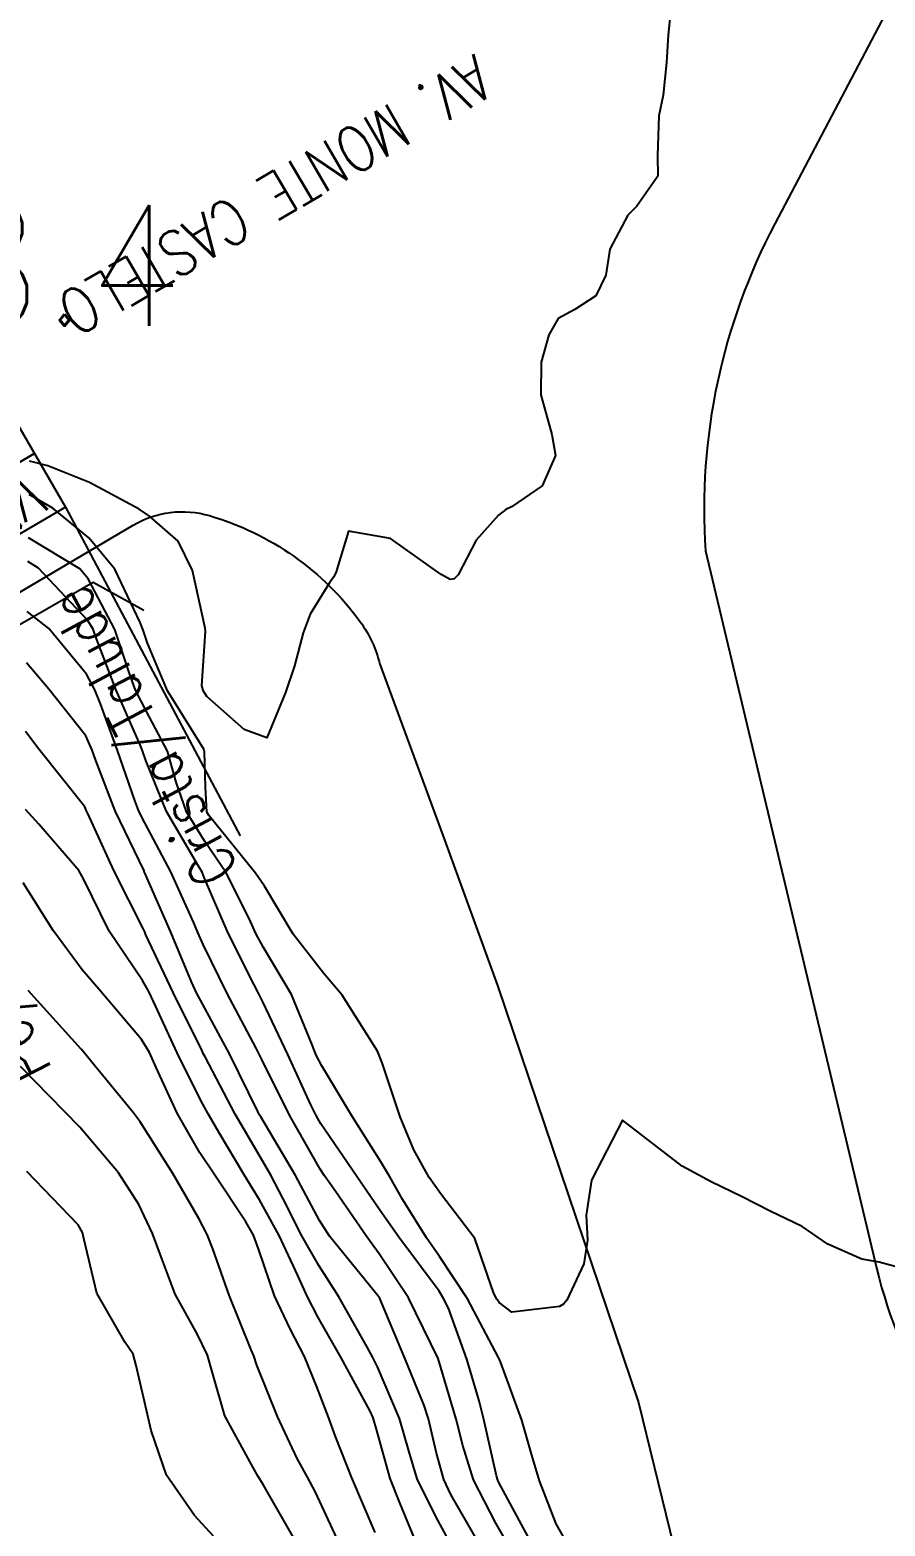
# Model space of a CAD drawing. Header units: metres. Extents: x 286371 to 293043, y 7462578 to 7466404.
# Drawn here: x 290044.46 to 290072.82, y 7464250.22 to 7464299.82 of the extents above; entities that cross this region are included whole.
import ezdxf
from ezdxf.enums import TextEntityAlignment as Align

# ---------------------------------------------------------------- set-up
doc = ezdxf.new("R2010")
doc.units = ezdxf.units.M
doc.header["$MEASUREMENT"] = 0
doc.linetypes.add('CONTINUO', pattern=[0])
doc.linetypes.add('TRACEJADO', pattern=[8.7, 8, -0.7])
for name, color, linetype in [('Curvas de Nivel 1m', 11, 'Continuous'), ('Curvas de Nivel 5m', 15, 'Continuous'), ('Pontes_Viadutos_Tubos', 190, 'Continuous'), ('Pontos Cotados', 45, 'Continuous'), ('TALUDE', 45, 'Continuous'), ('TEXTO', 45, 'Continuous'), ('VIADUTO', 190, 'Continuous'), ('Vias primárias', 230, 'Continuous'), ('VIGA', 190, 'Continuous')]:
    doc.layers.add(name, color=color, linetype=linetype)
doc.styles.add('ROMANS', font='romans', dxfattribs={"height": 0.2})
doc.styles.add('Style-STANDARD', font='STANDARD.shx')

# ---------------------------------------------------------------- blocks, each defined once
blk = doc.blocks.new('ELVTXT_156')
at = {"layer": 'Pontos Cotados', "linetype": 'Continuous', "style": 'Style-STANDARD'}
for s, height, p in [('718.4', 4, (0, 4)), ('x', 3, (0, 0))]:
    blk.add_text(s, height=height, dxfattribs=at).set_placement(p, align=Align.MIDDLE_CENTER)

msp = doc.modelspace()

# ---------------------------------------------------------------- linework, layer by layer
at = {"layer": 'Curvas de Nivel 1m', "flags": 128}
for points, elevation in [([(290065.726, 7464300.611), (290065.625, 7464299.66), (290065.571, 7464298.74), (290065.455, 7464297.662), (290065.318, 7464296.97), (290065.27, 7464295.664), (290065.285, 7464294.973), (290064.579, 7464293.981), (290064.427, 7464293.826), (290064.291, 7464293.679), (290063.688, 7464292.557), (290063.553, 7464291.689), (290063.22, 7464291.008), (290062.527, 7464290.551), (290061.98, 7464290.254), (290061.671, 7464289.717), (290061.41, 7464288.812), (290061.402, 7464287.721), (290061.769, 7464286.41), (290061.883, 7464285.713), (290061.45, 7464284.709), (290060.428, 7464284.018), (290060.244, 7464283.92), (290059.993, 7464283.741), (290059.259, 7464282.904), (290058.662, 7464281.76), (290058.529, 7464281.625), (290058.392, 7464281.606), (290058.095, 7464281.769), (290056.412, 7464282.965), (290055.029, 7464283.201), (290054.609, 7464281.821), (290054.531, 7464281.683), (290054.389, 7464281.494), (290053.754, 7464280.453), (290053.519, 7464279.837), (290053.238, 7464278.737), (290052.93, 7464277.853), (290052.311, 7464276.351), (290051.561, 7464276.63), (290050.332, 7464277.728), (290050.211, 7464277.896), (290050.156, 7464278.077), (290050.277, 7464279.896), (290050.273, 7464279.989), (290049.852, 7464281.903), (290049.376, 7464282.873), (290048.421, 7464283.704), (290048.084, 7464283.93), (290046.437, 7464284.819), (290045.051, 7464285.369), (290044.447, 7464285.521)], 718), ([(290074.04, 7464258.583), (290072.616, 7464258.975), (290072.047, 7464259.069), (290070.915, 7464259.572), (290070.063, 7464260.15), (290069.005, 7464260.666), (290068.077, 7464261.142), (290067.051, 7464261.63), (290066.092, 7464262.156), (290064.114, 7464263.674), (290063.084, 7464261.694), (290062.899, 7464260.53), (290062.947, 7464259.701), (290062.831, 7464258.914), (290062.268, 7464257.711), (290062.157, 7464257.578), (290062.021, 7464257.5), (290060.444, 7464257.312), (290060.022, 7464257.639), (290059.94, 7464257.746), (290059.844, 7464257.93), (290059.215, 7464259.757), (290058.076, 7464261.253), (290057.7, 7464261.78), (290057.194, 7464262.692), (290056.734, 7464263.795), (290056.141, 7464265.578), (290056.056, 7464265.806), (290055.983, 7464265.972), (290054.81, 7464267.825), (290054.195, 7464268.556), (290053.194, 7464269.85), (290052.238, 7464271.432), (290051.942, 7464271.869), (290050.401, 7464273.764), (290050.322, 7464273.894), (290050.287, 7464274.728), (290050.251, 7464275.895), (290050.224, 7464275.977), (290049.027, 7464277.914), (290048.358, 7464279.494), (290048.213, 7464279.927), (290048.12, 7464280.176), (290047.271, 7464281.941), (290046.41, 7464282.989), (290045.217, 7464283.973), (290044.431, 7464284.416)], 717), ([(290062.245, 7464249.709), (290061.913, 7464250.302), (290061.358, 7464251.723), (290061.106, 7464252.568), (290060.772, 7464253.732), (290060.066, 7464255.67), (290060.029, 7464255.744), (290059.995, 7464255.813), (290058.967, 7464257.76), (290058.045, 7464259.163), (290057.609, 7464259.781), (290056.824, 7464261.042), (290056.398, 7464261.8), (290056.092, 7464262.303), (290055.131, 7464263.819), (290054.139, 7464265.477), (290053.952, 7464265.837), (290053.818, 7464266.172), (290053.131, 7464267.85), (290052.207, 7464269.4), (290051.947, 7464269.868), (290051.725, 7464270.369), (290050.969, 7464271.884), (290050.259, 7464272.92), (290049.648, 7464273.904), (290049.314, 7464274.884), (290049.027, 7464275.914), (290048.324, 7464277.229), (290047.963, 7464277.93), (290047.757, 7464278.519), (290047.273, 7464279.941), (290046.389, 7464281.623), (290046.111, 7464281.959), (290044.409, 7464282.987)], 716), ([(290060.238, 7464249.739), (290059.913, 7464250.322), (290059.172, 7464251.756), (290058.813, 7464252.899), (290058.598, 7464253.765), (290057.994, 7464255.774), (290057.008, 7464257.79), (290056.046, 7464259.248), (290055.63, 7464259.811), (290054.599, 7464261.303), (290054.233, 7464261.832), (290054.087, 7464262.059), (290053.063, 7464263.85), (290052.151, 7464265.693), (290052.066, 7464265.866), (290051.958, 7464266.066), (290051.002, 7464267.882), (290050.208, 7464269.499), (290050.032, 7464269.897), (290049.897, 7464270.222), (290049.135, 7464271.911), (290048.268, 7464273.534), (290048.069, 7464273.928), (290047.936, 7464274.272), (290047.361, 7464275.939), (290046.796, 7464277.478), (290046.608, 7464277.95), (290046.342, 7464278.464), (290045.085, 7464279.974), (290044.372, 7464280.542)], 714), ([(290059.29, 7464249.754), (290058.422, 7464251.272), (290058.187, 7464251.771), (290057.947, 7464252.638), (290057.68, 7464253.779), (290057.529, 7464254.223), (290056.893, 7464255.791), (290056.061, 7464257.766), (290056.044, 7464257.804), (290056.024, 7464257.831), (290054.396, 7464259.829), (290054.062, 7464260.356), (290053.266, 7464261.847), (290052.113, 7464263.786), (290052.067, 7464263.865), (290052.014, 7464263.968), (290051.081, 7464265.881), (290050.179, 7464267.535), (290049.989, 7464267.897), (290049.823, 7464268.267), (290049.132, 7464269.911), (290048.261, 7464271.906), (290048.254, 7464271.924), (290048.244, 7464271.941), (290047.282, 7464273.939), (290046.65, 7464275.598), (290046.529, 7464275.951), (290046.311, 7464276.417), (290045.085, 7464277.973), (290044.347, 7464278.839)], 713), ([(290058.339, 7464249.768), (290057.916, 7464250.538), (290057.304, 7464251.784), (290057.021, 7464252.715), (290056.715, 7464253.793), (290055.99, 7464255.503), (290055.836, 7464255.807), (290055.634, 7464256.176), (290054.702, 7464257.824), (290054.04, 7464258.866), (290053.479, 7464259.843), (290052.853, 7464261.072), (290052.446, 7464261.859), (290052.093, 7464262.461), (290051.262, 7464263.877), (290050.267, 7464265.777), (290050.207, 7464265.894), (290050.156, 7464265.998), (290049.215, 7464267.909), (290048.307, 7464269.828), (290048.266, 7464269.924), (290048.216, 7464270.028), (290047.258, 7464271.939), (290046.376, 7464273.849), (290046.331, 7464273.954), (290046.276, 7464274.062), (290044.759, 7464275.978), (290044.313, 7464276.562)], 712), ([(290057.222, 7464249.785), (290056.724, 7464250.99), (290056.41, 7464251.797), (290055.958, 7464253.395), (290055.845, 7464253.806), (290055.738, 7464254.037), (290054.772, 7464255.823), (290054.014, 7464257.142), (290053.649, 7464257.84), (290053.345, 7464258.534), (290052.724, 7464259.854), (290052.072, 7464261.038), (290051.567, 7464261.872), (290050.738, 7464263.259), (290050.374, 7464263.891), (290050.131, 7464264.332), (290049.345, 7464265.907), (290048.627, 7464267.468), (290048.415, 7464267.921), (290048.19, 7464268.31), (290047.091, 7464269.941), (290046.24, 7464271.682), (290046.086, 7464271.957), (290044.752, 7464273.492), (290044.317, 7464273.984)], 711), ([(290054.642, 7464249.823), (290053.927, 7464251.345), (290053.663, 7464251.839), (290053.323, 7464252.464), (290052.67, 7464253.854), (290051.989, 7464255.558), (290051.882, 7464255.866), (290051.799, 7464256.065), (290051.068, 7464257.879), (290050.523, 7464259.411), (290050.334, 7464259.89), (290050.062, 7464260.424), (290049.197, 7464261.908), (290048.118, 7464263.619), (290047.889, 7464263.928), (290046.611, 7464265.483), (290046.227, 7464265.953), (290046.155, 7464266.038), (290044.399, 7464267.981)], 709), ([(290053.195, 7464249.845), (290052.189, 7464251.602), (290052.033, 7464251.863), (290051.936, 7464252.023), (290050.92, 7464253.88), (290050.496, 7464255.377), (290050.349, 7464255.889), (290050.005, 7464256.597), (290049.276, 7464257.906), (290048.811, 7464259.144), (290048.53, 7464259.917), (290048.068, 7464260.886), (290047.403, 7464261.935), (290046.116, 7464263.445), (290045.604, 7464263.962), (290044.146, 7464265.456)], 708), ([(290050.551, 7464249.885), (290049.914, 7464250.569), (290048.986, 7464251.909), (290048.482, 7464253.391), (290048.356, 7464253.919), (290047.988, 7464255.548), (290047.887, 7464255.926), (290047.623, 7464256.307), (290046.679, 7464257.945), (290046.251, 7464259.751), (290046.209, 7464259.952), (290046.059, 7464260.209), (290044.361, 7464261.98)], 707)]:
    msp.add_lwpolyline(points, dxfattribs=dict(at, elevation=elevation))
at = {"layer": 'Curvas de Nivel 5m', "flags": 128}
for points, elevation in [([(290061.059, 7464249.727), (290060.014, 7464251.662), (290059.974, 7464251.744), (290059.936, 7464251.889), (290059.506, 7464253.751), (290059.351, 7464254.377), (290058.947, 7464255.76), (290058.343, 7464257.446), (290058.179, 7464257.772), (290058.028, 7464258.006), (290056.689, 7464259.795), (290056.067, 7464260.691), (290055.303, 7464261.816), (290054.11, 7464263.561), (290053.947, 7464263.837), (290053.774, 7464264.186), (290053.007, 7464265.852), (290052.18, 7464267.599), (290052.048, 7464267.866), (290051.892, 7464268.165), (290051.038, 7464269.882), (290050.242, 7464271.729), (290050.17, 7464271.896), (290050.045, 7464272.1), (290048.987, 7464273.914), (290048.299, 7464275.605), (290048.195, 7464275.926), (290048.115, 7464276.12), (290047.315, 7464277.94), (290046.672, 7464279.637), (290046.553, 7464279.952), (290046.369, 7464280.254), (290044.742, 7464281.979), (290044.397, 7464282.202)], 715), ([(290055.907, 7464250.009), (290055.13, 7464251.817), (290054.593, 7464253.187), (290054.361, 7464253.828), (290053.979, 7464254.841), (290053.561, 7464255.841), (290053.092, 7464256.764), (290052.566, 7464257.856), (290052.047, 7464259.378), (290051.879, 7464259.867), (290051.618, 7464260.313), (290050.566, 7464261.887), (290050.098, 7464262.597), (290049.339, 7464263.906), (290048.642, 7464265.422), (290048.422, 7464265.92), (290048.161, 7464266.358), (290046.809, 7464267.945), (290046.195, 7464268.664), (290045.234, 7464269.969), (290044.237, 7464271.543)], 710)]:
    msp.add_lwpolyline(points, dxfattribs=dict(at, elevation=elevation))
at = {"layer": 'Pontes_Viadutos_Tubos'}
msp.add_lwpolyline([(290014.77, 7464261.379), (290015.126, 7464263.44), (290046.562, 7464281.516), (290048.242, 7464280.591)], dxfattribs=at)
at = {"layer": 'TALUDE', "linetype": 'CONTINUO'}
msp.add_polyline3d([(290034.438, 7464302.878, 717.807), (290040.595, 7464292.717, 717.764), (290045.642, 7464283.996, 717.853), (290051.437, 7464273.103, 717.455)], dxfattribs=at)
at = {"layer": 'VIADUTO', "linetype": 'TRACEJADO', "flags": 128}
msp.add_lwpolyline([(290045.642, 7464283.996), (290030.712, 7464275.307), (290014.915, 7464266.044)], dxfattribs=at)
at = {"layer": 'Vias primárias'}
for points in [[(290196.716, 7464227.597), (290200.909, 7464241.487), (290207.671, 7464264.072, 0.305993), (290205.021, 7464271.445), (290202.451, 7464272.778), (290199.91, 7464274.034), (290194.977, 7464276.468), (290139.517, 7464303.718), (290094.563, 7464325.285, 0.478097), (290085.053, 7464323.595), (290069.156, 7464293.393, 0.13873), (290066.86, 7464282.551), (290072.542, 7464258.745, 0.168816), (290077.858, 7464250.43), (290088.42, 7464245.408), (290098.814, 7464239.798), (290117.541, 7464230.415), (290139.956, 7464219.605), (290155.189, 7464211.855), (290169.546, 7464205.205, 0.027081), (290179.426, 7464201.263, 0.336232), (290186.245, 7464203.548, 0.061318), (290190.399, 7464211.598), (290196.716, 7464227.597)], [(290013.527, 7464263.076), (290044.242, 7464281.249), (290047.884, 7464283.403, -0.207853), (290050.42, 7464283.721, -0.165764), (290055.416, 7464280.199, -0.099157), (290056.061, 7464278.796), (290058.16, 7464273.093), (290059.96, 7464268.145), (290064.641, 7464254.319), (290069.83, 7464233.102), (290080.304, 7464192.238), (290087.777, 7464159.614), (290094.717, 7464130.675), (290109.35, 7464076.642), (290121.174, 7464028.504), (290132.381, 7463980.456, -0.171492), (290127.435, 7463935.892, -0.171492)]]:
    msp.add_lwpolyline(points, format="xyb", dxfattribs=at)
at = {"layer": 'VIGA', "linetype": 'CONTINUO'}
for points in [[(290013.916, 7464267.809, 717.725), (290023.968, 7464273.697, 717.72), (290034.595, 7464279.922, 717.715), (290044.606, 7464285.786, 717.71)], [(290034.945, 7464280.12, 716.207), (290037.467, 7464281.598, 716.59), (290044.609, 7464285.781, 716.598)]]:
    msp.add_polyline3d(points, dxfattribs=at)

# ---------------------------------------------------------------- block references
at = {"layer": 'Pontos Cotados', "linetype": 'Continuous'}
msp.add_blockref('ELVTXT_156', (290042.484, 7464288.014, 718.41), dxfattribs=at)

# ---------------------------------------------------------------- texts
at = {"layer": 'TEXTO', "style": 'ROMANS', "width": 0.8}
for s, rotation, p in [('AV. MONTE CASTELO', 210.2148, (290059.206, 7464299.043)), ('Viga', 210.2148, (290044.337, 7464285.239)), ('Pé/Talude=Muro/Gabião', 117.0075, (290045.216, 7464265.373)), ('Crista/Talude', 118.0989, (290051.406, 7464271.961))]:
    msp.add_text(s, height=1.5, rotation=rotation, dxfattribs=at).set_placement(p)

doc.saveas('drawing.dxf')
